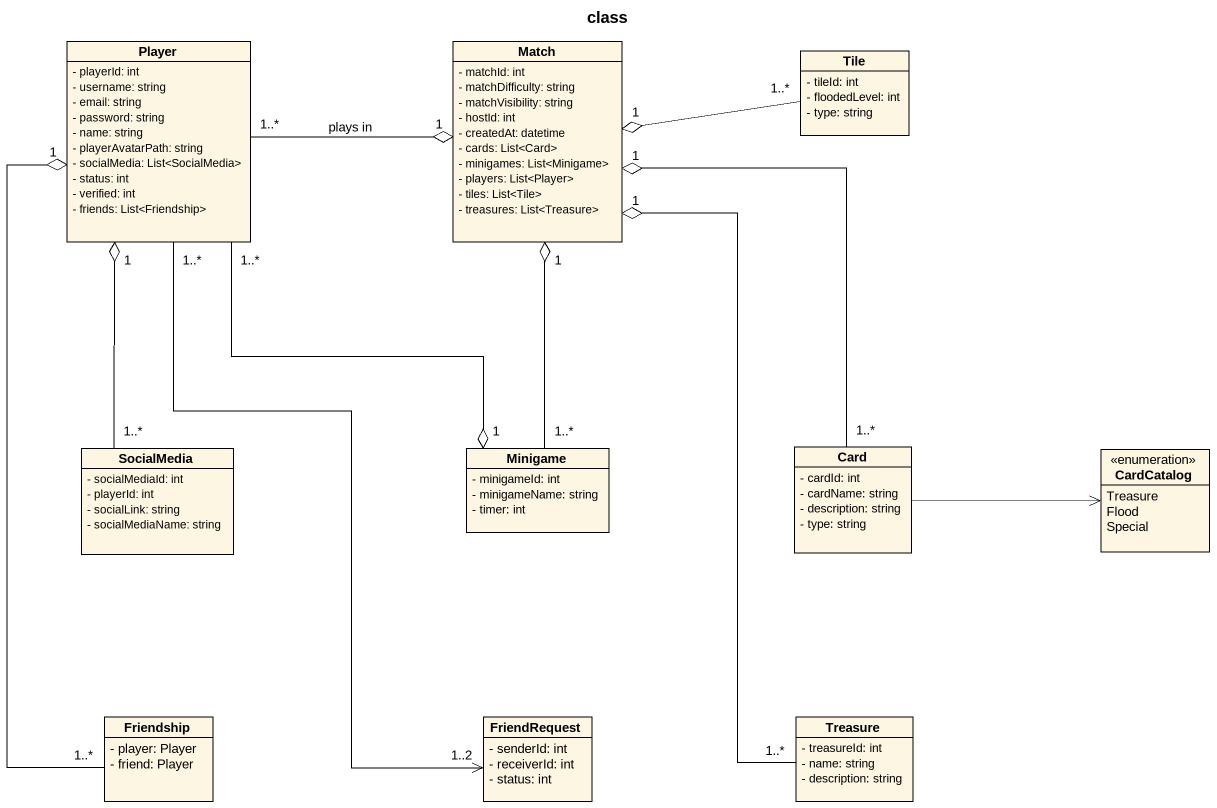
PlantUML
@startuml
title class
hide circle
hide empty members
skinparam classAttributeIconSize 0
class Player {
  - playerId: int
  - username: string
  - email: string
  - password: string
  - name: string
  - playerAvatarPath: string
  - socialMedia: List<SocialMedia>
  - status: int
  - verified: int
  - friends: List<Friendship>
}
class Match {
  - matchId: int
  - matchDifficulty: string
  - matchVisibility: string
  - hostId: int
  - createdAt: datetime
  - cards: List<Card>
  - minigames: List<Minigame>
  - players: List<Player>
  - tiles: List<Tile>
  - treasures: List<Treasure>
}
class Tile {
  - tileId: int
  - floodedLevel: int
  - type: string
}
class SocialMedia {
  - socialMediaId: int
  - playerId: int
  - socialLink: string
  - socialMediaName: string
}
class Minigame {
  - minigameId: int
  - minigameName: string
  - timer: int
}
class "Card" as Card_ {
  - cardId: int
  - cardName: string
  - description: string
  - type: string
}
enum CardCatalog {
  Treasure
  Flood
  Special
}
class Friendship {
  - player: Player
  - friend: Player
}
class FriendRequest {
  - senderId: int
  - receiverId: int
  - status: int
}
class Treasure {
  - treasureId: int
  - name: string
  - description: string
}
Player "1..*" -right-o "1" Match : plays in
Player "1..*" --o "1" Minigame
Player "1..*" --> "1..2" FriendRequest
Tile "1..*" -left-o "1" Match
SocialMedia "1..*" -up-o "1" Player
Minigame "1..*" -up-o "1" Match
Card_ "1..*" -up-o "1" Match
Card_ -right-> CardCatalog
Friendship "1..*" -up-o "1" Player
Treasure "1..*" -up-o "1" Match
@enduml
